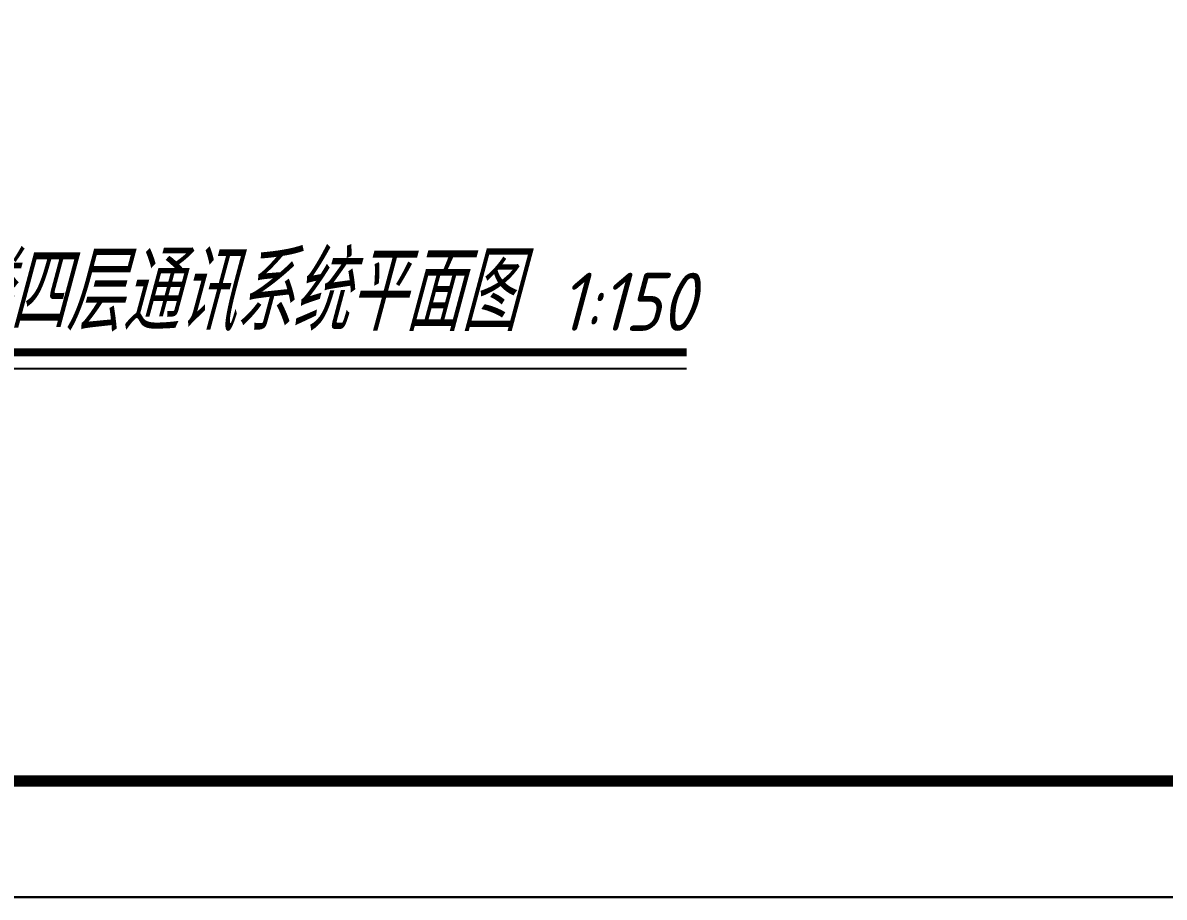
# Model space of a CAD drawing. Extents: x 0 to 2972856, y -1269770 to 0.
# Drawn here: x 2725959 to 2740695, y -1255330 to -1244045 of the extents above; entities that cross this region are included whole.
import ezdxf
from ezdxf.enums import TextEntityAlignment as Align

# ---------------------------------------------------------------- set-up
doc = ezdxf.new("R2010")
doc.units = 0
doc.header["$LTSCALE"] = 1000
doc.linetypes.add('接地线', pattern=[1.35002, 0.5, -1e-05, 1e-05, 0.5, -0.125, 0.1, -0.125])
for name, color, linetype in [('BTTK', 7, 'Continuous'), ('PUB_TITLE', 7, 'Continuous'), ('TEL_SYMB', 3, 'Continuous'), ('电-线路-接地网', 6, '接地线')]:
    doc.layers.add(name, color=color, linetype=linetype)
doc.layers.add('yichutu', color=7, linetype='Continuous', true_color=0xffffff, plot=False)
doc.styles.add('HZ(TK)', font='geniso.shx', dxfattribs={"width": 0.9, "bigfont": 'hztxt.shx'})
doc.styles.get("Standard").update_dxf_attribs({"font": 'gbeitc.shx', "bigfont": 'gbcbig.shx'})

# ---------------------------------------------------------------- blocks, each defined once
blk = doc.blocks.new('vhtemplate_2020年新竖式图框_A0')
at = {"layer": 'PUB_TITLE', "color": 7}
blk.add_lwpolyline([(0, 0), (1189, 0), (1189, 841), (0, 841)], close=True, dxfattribs=at)
at = {"layer": 'PUB_TITLE', "const_width": 1}
blk.add_lwpolyline([(25, 10), (1179, 10), (1179, 831), (25, 831)], close=True, dxfattribs=at)
at = {"layer": 'BTTK', "color": 4, "style": 'HZ(TK)', "width": 0.9}
for tag, p in [('合作单位', (1144, 743.5)), ('建设单位', (1144, 209.5)), ('工程名称', (1144, 176.5)), ('子项名称', (1154, 160)), ('图纸名称', (1144, 141))]:
    blk.add_attdef(tag, text='', height=3.5, dxfattribs=at).set_placement(p, align=Align.MIDDLE_CENTER)
for tag, p in [('注册证书号', (1156.5, 309.006)), ('注册印章号', (1156.5, 301.006)), ('设计号', (1154, 193)), ('图别', (1137.75, 34)), ('图号', (1170.25, 34)), ('版本号', (1137.75, 26)), ('日期', (1170.25, 26))]:
    blk.add_attdef(tag, text='', height=3.5, dxfattribs=at).set_placement(p, align=Align.MIDDLE)
blk = doc.blocks.new('yct-1189-841-178350-126150-150-0.0')
at = {"layer": 'yichutu', "color": 7, "linetype": 'ByBlock', "true_color": 0xffffff}
blk.add_lwpolyline([(0, 0), (0, 126150), (178350, 126150), (178350, 0)], close=True, dxfattribs=at)

msp = doc.modelspace()

# ---------------------------------------------------------------- linework, layer by layer
at = {"layer": 'TEL_SYMB', "linetype": 'ByBlock', "const_width": 105}
msp.add_lwpolyline([(2723582, -1248297), (2734530, -1248297)], dxfattribs=at)
at = {"layer": 'TEL_SYMB', "linetype": 'ByBlock'}
msp.add_lwpolyline([(2723582, -1248507), (2734530, -1248507)], dxfattribs=at)

# ---------------------------------------------------------------- block references
at = {"layer": 'yichutu', "linetype": 'ByBlock'}
msp.add_blockref('yct-1189-841-178350-126150-150-0.0', (2649646, -1255330), dxfattribs=at)
at = {"layer": '电-线路-接地网', "linetype": 'ByBlock', "xscale": 150, "yscale": 150, "zscale": 150}
msp.add_blockref('vhtemplate_2020年新竖式图框_A0', (2649646, -1255330), dxfattribs=at)

# ---------------------------------------------------------------- texts
at = {"layer": 'TEL_SYMB', "color": 7, "linetype": 'ByBlock'}
for s, height, p in [('宿舍楼四层通讯系统平面图', 1012.77, (2723582, -1248020)), ('1:150', 750, (2732880, -1248020))]:
    msp.add_text(s, height=height, dxfattribs=at).set_placement(p)

doc.saveas('drawing.dxf')
